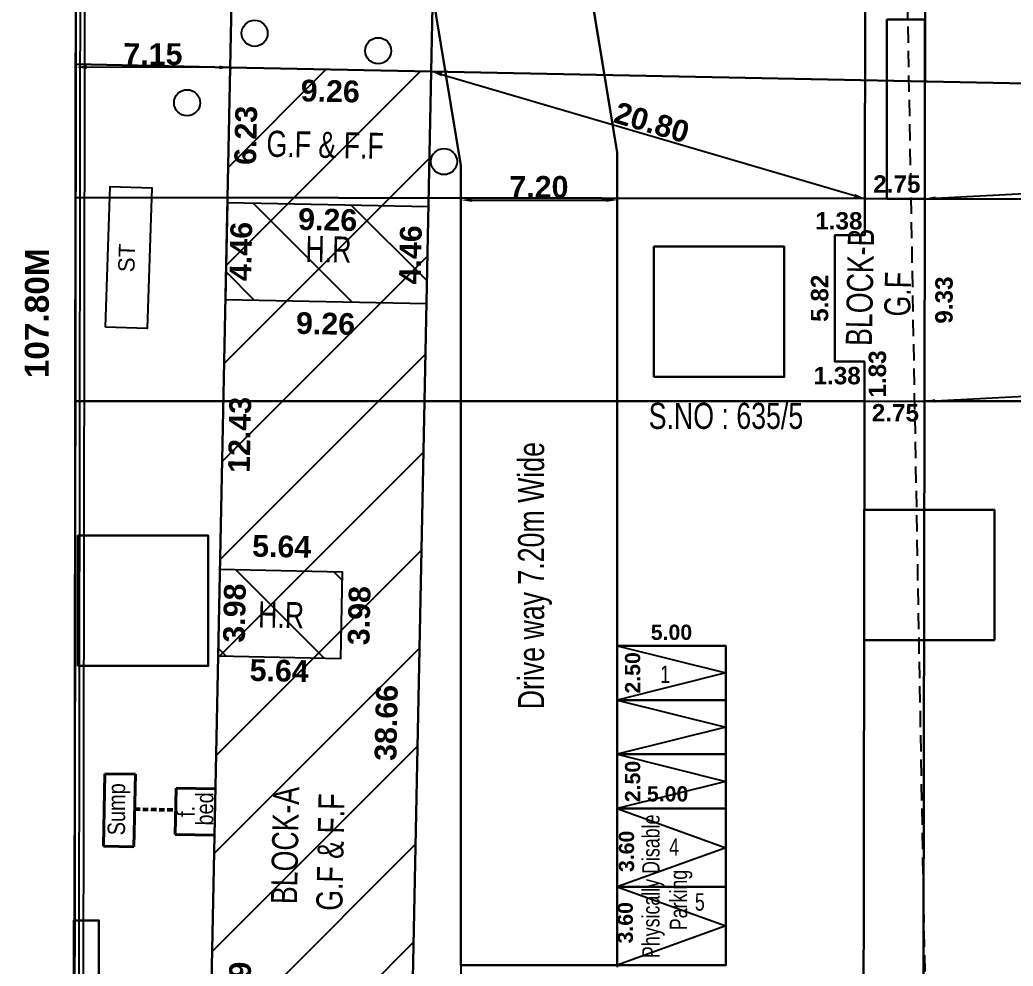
# Model space of a CAD drawing. Header units: metres. Extents: x 0 to 602, y 0 to 196.
# Drawn here: x 45.11 to 90.83, y 80.94 to 124.5 of the extents above; entities that cross this region are included whole.
import ezdxf

# ---------------------------------------------------------------- set-up
doc = ezdxf.new("R2010")
doc.units = ezdxf.units.M
doc.header["$MEASUREMENT"] = 0
doc.linetypes.add('HIDDEN', pattern=[0.375, 0.25, -0.125])
for name, color, linetype, lineweight in [('BLK_1_COVERED_AREA', 1, 'Continuous', 35), ('BLK_1_INTERNAL_VEHICULAR_ACCESS', 161, 'Continuous', 0), ('BLK_2_COVERED_AREA', 1, 'Continuous', 35), ('BLK_2_INTERNAL_VEHICULAR_ACCESS', 161, 'Continuous', 0)]:
    doc.layers.add(name, color=color, linetype=linetype, lineweight=lineweight)
for name, color, linetype in [('BLK_1_LVL_0_BLDG_FOOT_PRINT', 7, 'Continuous'), ('BLK_1_LVL_0_FRONT_SETBACK', 7, 'Continuous'), ('BLK_1_LVL_0_SIDE_SETBACK1', 7, 'Continuous'), ('BLK_1_LVL_0_SIDE_SETBACK2', 7, 'Continuous'), ('BLK_2_LVL_0_BLDG_FOOT_PRINT', 7, 'Continuous'), ('BLK_2_LVL_0_FRONT_SETBACK', 7, 'Continuous'), ('BLK_2_LVL_0_REAR_SETBACK', 7, 'Continuous'), ('BLK_2_LVL_0_SIDE_SETBACK1', 7, 'Continuous'), ('BLK_2_LVL_0_SIDE_SETBACK2', 7, 'Continuous'), ('DISTANCE_BLK', 7, 'Continuous'), ('DRIVE_WAY', 255, 'Continuous'), ('INTERNAL_VEHICULAR_ACCESS_DIST', 7, 'Continuous'), ('OPEN_PARKING', 203, 'Continuous'), ('PLOT_BOUNDARY', 7, 'Continuous'), ('RWH', 7, 'Continuous')]:
    doc.layers.add(name, color=color, linetype=linetype)
doc.styles.add('.3', font='GILC____.TTF', dxfattribs={"height": 0.3})
doc.styles.add('.5', font='GILC____.TTF', dxfattribs={"height": 0.5})
doc.styles.add('Ar Bold', font='arialbd.ttf')
doc.styles.get("Standard").update_dxf_attribs({"font": 'swissc.ttf', "height": 0.23})
doc.dimstyles.new('$Side open200', dxfattribs={"dimtxt": 1, "dimasz": 0.5, "dimexe": 0.18, "dimexo": 0.0625, "dimgap": 0.09, "dimtad": 1, "dimzin": 4, "dimdsep": 46, "dimtxsty": 'Ar Bold', "dimcen": 0.09, "dimse1": 1, "dimse2": 1, "dimclrd": 252, "dimclrt": 40, "dimadec": 0, "dimazin": 0, "dimtfac": 1, "dimtix": 1, "dimtofl": 0, "dimtmove": 2, "dimatfit": 0, "dimfxl": 0, "dimtzin": 0, "dimarcsym": 0})
doc.dimstyles.new('&Site100', dxfattribs={"dimtxt": 1.1, "dimasz": 0.18, "dimexe": 0.18, "dimexo": 0.0625, "dimgap": 0.12, "dimtad": 1, "dimzin": 4, "dimdsep": 46, "dimtxsty": 'Ar Bold', "dimcen": 0.09, "dimse1": 1, "dimse2": 1, "dimsd1": 1, "dimsd2": 1, "dimclrt": 3, "dimadec": 0, "dimazin": 0, "dimtfac": 1, "dimtix": 1, "dimtofl": 0, "dimtmove": 0, "dimatfit": 3, "dimfxl": 0, "dimtolj": 1, "dimtzin": 0, "dimarcsym": 0})
doc.dimstyles.new('~dimensions 1000', dxfattribs={"dimtxt": 1, "dimasz": 0.17, "dimexe": 0.05, "dimexo": 0.0625, "dimgap": 0.06, "dimtad": 1, "dimzin": 4, "dimdsep": 46, "dimtxsty": 'Ar Bold', "dimcen": 0.09, "dimse1": 1, "dimse2": 1, "dimsd1": 1, "dimsd2": 1, "dimadec": 0, "dimazin": 0, "dimtfac": 1, "dimtix": 1, "dimtofl": 0, "dimtmove": 2, "dimatfit": 3, "dimfxl": 0, "dimtolj": 1, "dimtzin": 0, "dimarcsym": 0})

# ---------------------------------------------------------------- blocks, each defined once
blk = doc.blocks.new('*D1225')
at = {"color": 252, "linetype": 'Continuous', "lineweight": -2}
blk.add_line((54.29, 122.311), (48.182, 122.319), dxfattribs=at)
at = {"color": 252, "linetype": 'Continuous', "lineweight": 30}
for points in [[(48.182, 122.402), (48.182, 122.236), (47.682, 122.32)], [(54.29, 122.394), (54.29, 122.227), (54.79, 122.31)]]:
    blk.add_solid(points, dxfattribs=at)
at = {"layer": 'Defpoints', "color": 0, "linetype": 'Continuous', "lineweight": 30}
for p in [(47.682, 122.32), (47.682, 122.32), (54.79, 122.31)]:
    blk.add_point(p, dxfattribs=at)
at = {"color": 40, "linetype": 'Continuous', "insert": (51.237, 122.915), "char_height": 1, "attachment_point": 5, "rotation": 359.9223, "style": 'Ar Bold'}
blk.add_mtext('7.15', dxfattribs=at)
blk = doc.blocks.new('*D1226')
at = {"color": 252, "linetype": 'Continuous', "lineweight": -2}
blk.add_line((87.24, 106.96), (126.536, 109.008), dxfattribs=at)
at = {"color": 252, "linetype": 'Continuous', "lineweight": 30}
for points in [[(126.532, 109.092), (126.541, 108.925), (127.036, 109.034)], [(87.235, 107.043), (87.244, 106.877), (86.74, 106.934)]]:
    blk.add_solid(points, dxfattribs=at)
at = {"layer": 'Defpoints', "color": 0, "linetype": 'Continuous', "lineweight": 30}
for p in [(127.036, 109.034), (127.036, 109.034), (86.74, 106.934)]:
    blk.add_point(p, dxfattribs=at)
at = {"color": 40, "linetype": 'Continuous', "insert": (106.857, 108.584), "char_height": 1, "attachment_point": 5, "rotation": 2.9839, "style": 'Ar Bold'}
blk.add_mtext('40.35', dxfattribs=at)
blk = doc.blocks.new('*D1227')
at = {"color": 252, "linetype": 'Continuous', "lineweight": -2}
blk.add_line((87.254, 116.29), (126.051, 118.312), dxfattribs=at)
at = {"color": 252, "linetype": 'Continuous', "lineweight": 30}
for points in [[(126.047, 118.396), (126.056, 118.229), (126.551, 118.338)], [(87.25, 116.373), (87.258, 116.207), (86.755, 116.264)]]:
    blk.add_solid(points, dxfattribs=at)
at = {"layer": 'Defpoints', "color": 0, "linetype": 'Continuous', "lineweight": 30}
for p in [(126.551, 118.338), (126.551, 118.338), (86.755, 116.264)]:
    blk.add_point(p, dxfattribs=at)
at = {"color": 40, "linetype": 'Continuous', "insert": (106.621, 117.901), "char_height": 1, "attachment_point": 5, "rotation": 2.9839, "style": 'Ar Bold'}
blk.add_mtext('39.85', dxfattribs=at)
blk = doc.blocks.new('*D1228')
at = {"color": 252, "linetype": 'Continuous', "lineweight": -2}
blk.add_line((64.528, 121.982), (83.525, 116.409), dxfattribs=at)
at = {"color": 252, "linetype": 'Continuous', "lineweight": 30}
for points in [[(64.551, 122.062), (64.504, 121.902), (64.048, 122.122)], [(83.548, 116.489), (83.502, 116.329), (84.005, 116.268)]]:
    blk.add_solid(points, dxfattribs=at)
at = {"layer": 'Defpoints', "color": 0, "linetype": 'Continuous', "lineweight": 30}
for p in [(64.048, 122.122), (84.005, 116.268), (84.005, 116.268)]:
    blk.add_point(p, dxfattribs=at)
at = {"color": 40, "linetype": 'Continuous', "insert": (74.195, 119.772), "char_height": 1, "attachment_point": 5, "rotation": 343.6514, "style": 'Ar Bold'}
blk.add_mtext('20.80', dxfattribs=at)
blk = doc.blocks.new('*D1229')
at = {"layer": 'Defpoints', "color": 0, "linetype": 'Continuous', "lineweight": 30}
for p in [(54.79, 122.31), (64.048, 122.122), (54.758, 120.736)]:
    blk.add_point(p, dxfattribs=at)
at = {"color": 0, "linetype": 'Continuous', "insert": (59.398, 121.213), "char_height": 1, "attachment_point": 5, "rotation": 358.8388, "style": 'Ar Bold'}
blk.add_mtext('\\A1;9.26', dxfattribs=at)
blk = doc.blocks.new('*D1230')
at = {"layer": 'Defpoints', "color": 0, "linetype": 'Continuous', "lineweight": 30}
for p in [(54.79, 122.31), (56.145, 122.283), (54.663, 116.081)]:
    blk.add_point(p, dxfattribs=at)
at = {"color": 0, "linetype": 'Continuous', "insert": (55.512, 119.18), "char_height": 1, "attachment_point": 5, "rotation": 88.8388, "style": 'Ar Bold'}
blk.add_mtext('\\A1;6.23', dxfattribs=at)
blk = doc.blocks.new('*D1231')
at = {"layer": 'Defpoints', "color": 0, "linetype": 'Continuous', "lineweight": 30}
for p in [(54.663, 116.081), (63.922, 115.894), (54.638, 114.818)]:
    blk.add_point(p, dxfattribs=at)
at = {"color": 0, "linetype": 'Continuous', "insert": (59.278, 115.295), "char_height": 1, "attachment_point": 5, "rotation": 358.8388, "style": 'Ar Bold'}
blk.add_mtext('\\A1;9.26', dxfattribs=at)
blk = doc.blocks.new('*D1232')
at = {"layer": 'Defpoints', "color": 0, "linetype": 'Continuous', "lineweight": 30}
for p in [(63.922, 115.894), (55.812, 111.597), (63.831, 111.435)]:
    blk.add_point(p, dxfattribs=at)
at = {"color": 0, "linetype": 'Continuous', "insert": (55.287, 113.838), "char_height": 1, "attachment_point": 5, "rotation": 88.8388, "style": 'Ar Bold'}
blk.add_mtext('\\A1;4.46', dxfattribs=at)
blk = doc.blocks.new('*D1233')
at = {"layer": 'Defpoints', "color": 0, "linetype": 'Continuous', "lineweight": 30}
for p in [(54.663, 116.081), (63.709, 115.898), (54.573, 111.622)]:
    blk.add_point(p, dxfattribs=at)
at = {"color": 0, "linetype": 'Continuous', "insert": (63.093, 113.68), "char_height": 1, "attachment_point": 5, "rotation": 88.8388, "style": 'Ar Bold'}
blk.add_mtext('\\A1;4.46', dxfattribs=at)
blk = doc.blocks.new('*D1234')
at = {"layer": 'Defpoints', "color": 0, "linetype": 'Continuous', "lineweight": 30}
for p in [(54.573, 111.622), (63.831, 111.435), (54.541, 110.034)]:
    blk.add_point(p, dxfattribs=at)
at = {"color": 0, "linetype": 'Continuous', "insert": (59.181, 110.511), "char_height": 1, "attachment_point": 5, "rotation": 358.8388, "style": 'Ar Bold'}
blk.add_mtext('\\A1;9.26', dxfattribs=at)
blk = doc.blocks.new('*D1235')
at = {"layer": 'Defpoints', "color": 0, "linetype": 'Continuous', "lineweight": 30}
for p in [(54.573, 111.622), (55.93, 111.595), (54.321, 99.195)]:
    blk.add_point(p, dxfattribs=at)
at = {"color": 0, "linetype": 'Continuous', "insert": (55.233, 105.393), "char_height": 1, "attachment_point": 5, "rotation": 88.8388, "style": 'Ar Bold'}
blk.add_mtext('\\A1;12.43', dxfattribs=at)
blk = doc.blocks.new('*D1236')
at = {"layer": 'Defpoints', "color": 0, "linetype": 'Continuous', "lineweight": 30}
for p in [(54.332, 99.742), (54.321, 99.195), (59.96, 99.081)]:
    blk.add_point(p, dxfattribs=at)
at = {"color": 0, "linetype": 'Continuous', "insert": (57.163, 100.255), "char_height": 1, "attachment_point": 5, "rotation": 358.8388, "style": 'Ar Bold'}
blk.add_mtext('\\A1;5.64', dxfattribs=at)
blk = doc.blocks.new('*D1237')
at = {"layer": 'Defpoints', "color": 0, "linetype": 'Continuous', "lineweight": 30}
for p in [(59.96, 99.081), (55.526, 95.19), (59.879, 95.101)]:
    blk.add_point(p, dxfattribs=at)
at = {"color": 0, "linetype": 'Continuous', "insert": (54.995, 97.191), "char_height": 1, "attachment_point": 5, "rotation": 88.8388, "style": 'Ar Bold'}
blk.add_mtext('\\A1;3.98', dxfattribs=at)
blk = doc.blocks.new('*D1238')
at = {"layer": 'Defpoints', "color": 0, "linetype": 'Continuous', "lineweight": 30}
for p in [(59.96, 99.081), (59.879, 95.101), (61.262, 95.073)]:
    blk.add_point(p, dxfattribs=at)
at = {"color": 0, "linetype": 'Continuous', "insert": (60.732, 97.074), "char_height": 1, "attachment_point": 5, "rotation": 88.8388, "style": 'Ar Bold'}
blk.add_mtext('\\A1;3.98', dxfattribs=at)
blk = doc.blocks.new('*D1239')
at = {"layer": 'Defpoints', "color": 0, "linetype": 'Continuous', "lineweight": 30}
for p in [(54.241, 95.216), (59.879, 95.101), (54.216, 94.025)]:
    blk.add_point(p, dxfattribs=at)
at = {"color": 0, "linetype": 'Continuous', "insert": (57.047, 94.538), "char_height": 1, "attachment_point": 5, "rotation": 358.8388, "style": 'Ar Bold'}
blk.add_mtext('\\A1;5.64', dxfattribs=at)
blk = doc.blocks.new('*D1240')
at = {"layer": 'Defpoints', "color": 0, "linetype": 'Continuous', "lineweight": 30}
for p in [(55.35, 95.193), (56.117, 95.178), (54.709, 63.61)]:
    blk.add_point(p, dxfattribs=at)
at = {"color": 0, "linetype": 'Continuous', "insert": (55.227, 79.397), "char_height": 1, "attachment_point": 5, "rotation": 88.8388, "style": 'Ar Bold'}
blk.add_mtext('\\A1;31.59', dxfattribs=at)
blk = doc.blocks.new('*D1241')
at = {"layer": 'Defpoints', "color": 0, "linetype": 'Continuous', "lineweight": 30}
for p in [(63.831, 111.435), (62.157, 72.801), (63.047, 72.783)]:
    blk.add_point(p, dxfattribs=at)
at = {"color": 0, "linetype": 'Continuous', "insert": (61.978, 92.138), "char_height": 1, "attachment_point": 5, "rotation": 88.8382, "style": 'Ar Bold'}
blk.add_mtext('\\A1;38.66', dxfattribs=at)
blk = doc.blocks.new('*D1221')
at = {"layer": 'Defpoints', "color": 0, "linetype": 'Continuous', "lineweight": 30}
for p in [(46.656, 165.045), (47.74, 165.043), (47.594, 56.933)]:
    blk.add_point(p, dxfattribs=at)
at = {"color": 3, "linetype": 'Continuous', "insert": (45.9, 110.991), "char_height": 1.1, "attachment_point": 5, "rotation": 89.9223, "style": 'Ar Bold'}
blk.add_mtext('\\A1;107.80M', dxfattribs=at)
blk = doc.blocks.new('*D1255')
at = {"color": 252, "lineweight": -2}
blk.add_line((37.449, 164.557), (37.303, 57.447), dxfattribs=at)
at = {"color": 252, "linetype": 'Continuous', "lineweight": 30}
for points in [[(37.365, 164.558), (37.532, 164.557), (37.449, 165.057)], [(37.22, 57.447), (37.387, 57.447), (37.303, 56.947)]]:
    blk.add_solid(points, dxfattribs=at)
at = {"layer": 'Defpoints', "color": 0, "linetype": 'Continuous', "lineweight": 30}
for p in [(47.74, 165.043), (37.303, 56.947), (47.594, 56.933)]:
    blk.add_point(p, dxfattribs=at)
at = {"color": 40, "linetype": 'Continuous', "lineweight": 30, "insert": (36.775, 111.003), "char_height": 1, "attachment_point": 5, "rotation": 89.9223, "style": 'Ar Bold'}
blk.add_mtext('108.11', dxfattribs=at)
blk = doc.blocks.new('*D898')
at = {"layer": 'Defpoints', "color": 0, "lineweight": 30}
for p in [(65.401, 117.797), (72.601, 117.797), (72.601, 116.201)]:
    blk.add_point(p, dxfattribs=at)
at = {"layer": 'DRIVE_WAY', "color": 255, "lineweight": -2}
blk.add_line((65.901, 116.201), (72.101, 116.201), dxfattribs=at)
at = {"layer": 'DRIVE_WAY', "color": 255, "lineweight": 30}
for points in [[(65.901, 116.284), (65.901, 116.117), (65.401, 116.201)], [(72.101, 116.284), (72.101, 116.117), (72.601, 116.201)]]:
    blk.add_solid(points, dxfattribs=at)
at = {"layer": 'DRIVE_WAY', "color": 255, "lineweight": 30, "insert": (69.001, 116.801), "char_height": 1, "attachment_point": 5, "style": 'Ar Bold'}
blk.add_mtext('7.20', dxfattribs=at)

msp = doc.modelspace()

# ---------------------------------------------------------------- hatches: boundary and pattern name
at = {"linetype": 'Continuous'}
h = msp.add_hatch(dxfattribs=at)
h.set_pattern_fill('ANSI31', color=115, scale=25)
h.set_pattern_definition([(45, (-2851.315, -10159.8988), (-2.2097087, 2.2097087), [])])
h.paths.add_polyline_path([(63.922, 115.894), (64.048, 122.122), (54.79, 122.31), (54.663, 116.081)])
h.paths.add_polyline_path([(63.831, 111.435), (63.922, 115.894), (54.663, 116.081), (54.573, 111.622)])
h.paths.add_polyline_path([(54.321, 99.195), (59.96, 99.081), (59.879, 95.101), (54.241, 95.216), (53.6, 63.632), (66.858, 63.363), (66.972, 69.002), (70.561, 68.93), (70.447, 63.291), (83.704, 63.022), (83.893, 72.36), (72.596, 72.589), (65.547, 72.732), (63.048, 72.783), (63.831, 111.435), (54.573, 111.622)])
h.paths.add_polyline_path([(54.321, 99.195), (54.241, 95.216), (59.879, 95.101), (59.96, 99.081)], flags=17)
h.paths.add_polyline_path([(70.561, 68.93), (66.972, 69.002), (66.858, 63.363), (70.447, 63.291)], flags=17)
h.paths.add_polyline_path([(65.634, 77.031), (65.547, 72.732), (72.596, 72.589), (72.683, 76.888)], flags=17)
h.paths.add_polyline_path([(57.771, 120.208), (60.989, 120.143), (61.031, 122.203), (57.813, 122.269)], flags=24)
h.paths.add_polyline_path([(56.517, 117.55), (56.582, 120.768), (54.521, 120.81), (54.456, 117.592)], flags=9)
h.paths.add_polyline_path([(56.139, 117.885), (61.803, 117.77), (61.84, 119.606), (56.176, 119.721)], flags=24)
h.paths.add_polyline_path([(57.651, 114.29), (60.869, 114.225), (60.911, 116.285), (57.693, 116.35)], flags=9)
h.paths.add_polyline_path([(56.292, 112.22), (56.357, 115.438), (54.297, 115.48), (54.232, 112.262)], flags=9)
h.paths.add_polyline_path([(64.098, 112.062), (64.163, 115.28), (62.103, 115.322), (62.038, 112.104)], flags=9)
h.paths.add_polyline_path([(57.936, 113.046), (60.253, 112.999), (60.289, 114.812), (57.973, 114.859)], flags=24)
h.paths.add_polyline_path([(57.554, 109.506), (60.772, 109.441), (60.814, 111.501), (57.596, 111.567)], flags=24)
h.paths.add_polyline_path([(56.23, 103.349), (56.311, 107.344), (54.25, 107.386), (54.169, 103.391)], flags=24)
h.paths.add_polyline_path([(55.518, 99.25), (58.736, 99.185), (58.778, 101.246), (55.56, 101.311)], flags=24)
h.paths.add_polyline_path([(61.736, 95.449), (61.801, 98.668), (59.741, 98.709), (59.676, 95.491)], flags=24)
h.paths.add_polyline_path([(55.402, 93.534), (58.62, 93.468), (58.662, 95.529), (55.444, 95.594)], flags=24)
h.paths.add_polyline_path([(56.223, 77.385), (56.304, 81.38), (54.244, 81.422), (54.163, 77.427)], flags=24)
h.paths.add_polyline_path([(62.974, 90.118), (63.055, 94.113), (60.995, 94.155), (60.914, 90.16)], flags=24)
h.paths.add_polyline_path([(66.972, 64.557), (67.037, 67.775), (64.977, 67.817), (64.912, 64.599)], flags=25)
h.paths.add_polyline_path([(67.158, 68.71), (70.376, 68.645), (70.418, 70.705), (67.199, 70.77)], flags=25)
h.paths.add_polyline_path([(72.225, 64.45), (72.291, 67.669), (70.23, 67.71), (70.165, 64.492)], flags=24)
h.paths.add_polyline_path([(75.046, 63.099), (79.041, 63.018), (79.082, 65.078), (75.087, 65.159)], flags=9)
h.paths.add_polyline_path([(83.633, 66.078), (83.698, 69.297), (81.638, 69.338), (81.573, 66.12)], flags=24)
h.paths.add_polyline_path([(71.433, 70.444), (75.428, 70.363), (75.47, 72.423), (71.475, 72.504)], flags=24)
h.paths.add_polyline_path([(74.755, 66.661), (80.419, 66.546), (80.456, 68.382), (74.792, 68.497)], flags=24)
h.paths.add_polyline_path([(58.178, 83.473), (58.278, 88.381), (56.441, 88.418), (56.342, 83.51)], flags=24)
h.paths.add_polyline_path([(60.266, 83.167), (60.381, 88.83), (58.544, 88.868), (58.43, 83.204)], flags=24)
h.paths.add_polyline_path([(56, 95.566), (56.065, 98.784), (54.005, 98.826), (53.939, 95.607)], flags=25)
h.paths.add_polyline_path([(55.757, 96.219), (58.074, 96.172), (58.11, 97.984), (55.794, 98.031)], flags=24)
h.paths.add_polyline_path([(67.499, 65.389), (69.815, 65.342), (69.852, 67.154), (67.535, 67.201)], flags=24)
h.paths.add_polyline_path([(72.684, 73.154), (72.749, 76.372), (70.689, 76.414), (70.624, 73.195)], flags=25)
h.paths.add_polyline_path([(67.334, 73.258), (67.4, 76.476), (65.339, 76.518), (65.274, 73.3)], flags=25)
h.paths.add_polyline_path([(67.165, 73.158), (70.592, 73.128), (70.608, 74.959), (67.181, 74.989)], flags=24)
h.paths.add_polyline_path([(67.226, 75.012), (70.723, 74.982), (70.739, 76.828), (67.242, 76.858)], flags=24)
h = msp.add_hatch(dxfattribs=at)
h.set_pattern_fill('ANSI31', color=8, scale=25, angle=90)
h.set_pattern_definition([(135, (-2851.315, -10159.8988), (-2.2097087, -2.2097087), [])])
h.paths.add_polyline_path([(54.663, 116.081), (54.573, 111.622), (63.831, 111.435), (63.922, 115.894)])
h.paths.add_polyline_path([(59.96, 99.081), (54.321, 99.195), (54.241, 95.216), (59.879, 95.101)])
h.paths.add_polyline_path([(66.858, 63.363), (70.447, 63.291), (70.561, 68.93), (66.972, 69.002)])
h.paths.add_polyline_path([(57.651, 114.29), (60.869, 114.225), (60.911, 116.285), (57.693, 116.35)], flags=9)
h.paths.add_polyline_path([(56.292, 112.22), (56.357, 115.438), (54.297, 115.48), (54.232, 112.262)], flags=9)
h.paths.add_polyline_path([(64.098, 112.062), (64.163, 115.28), (62.103, 115.322), (62.038, 112.104)], flags=9)
h.paths.add_polyline_path([(57.936, 113.046), (60.253, 112.999), (60.289, 114.812), (57.973, 114.859)], flags=24)
h.paths.add_polyline_path([(56, 95.566), (56.065, 98.784), (54.005, 98.826), (53.939, 95.607)], flags=9)
h.paths.add_polyline_path([(55.757, 96.219), (58.074, 96.172), (58.11, 97.984), (55.794, 98.031)], flags=24)
h.paths.add_polyline_path([(67.045, 63.131), (70.263, 63.066), (70.305, 65.126), (67.086, 65.191)], flags=9)
h.paths.add_polyline_path([(67.499, 65.389), (69.815, 65.342), (69.852, 67.154), (67.535, 67.201)], flags=24)

# ---------------------------------------------------------------- linework, layer by layer
at = {"color": 115, "linetype": 'HIDDEN', "ltscale": 3}
msp.add_line((85.168, 169.182), (87.191, 56.397), dxfattribs=at)
at = {"color": 3, "linetype": 'Continuous'}
msp.add_line((47.74, 165.043), (47.594, 56.933), dxfattribs=at)
at = {"color": 11, "linetype": 'Continuous'}
for p, q in [((68.114, 145.667), (72.601, 118.385)), ((72.601, 118.385), (72.601, 80.89))]:
    msp.add_line(p, q, dxfattribs=at)
at = {"color": 6, "lineweight": 40}
for p, q in [((48.956, 86.467), (49.024, 89.797)), ((49.024, 89.797), (50.429, 89.769)), ((50.429, 89.769), (50.362, 86.438)), ((52.3, 89.134), (52.256, 87)), ((54.117, 89.097), (52.3, 89.134)), ((52.256, 87), (54.073, 86.963)), ((50.362, 86.438), (48.956, 86.467))]:
    msp.add_line(p, q, dxfattribs=at)
at = {"color": 6, "linetype": 'HIDDEN'}
for p, q in [((50.396, 88.131), (52.279, 88.093)), ((50.398, 88.211), (52.28, 88.173))]:
    msp.add_line(p, q, dxfattribs=at)
at = {"color": 115, "linetype": 'Continuous'}
for points in [[(47.94, 165.043), (47.794, 57.13), (105.194, 56.353), (129.582, 56.353), (123.479, 173.413)], [(48.14, 165.043), (47.994, 57.327), (105.195, 56.553), (129.371, 56.553), (123.279, 173.402)], [(72.601, 95.689), (72.601, 93.189), (77.601, 93.189), (77.601, 95.689), (72.601, 95.689), (77.601, 94.439), (72.601, 93.189)], [(72.601, 93.189), (72.601, 90.689), (77.601, 90.689), (77.601, 93.189), (72.601, 93.189), (77.601, 91.939), (72.601, 90.689)], [(72.601, 90.689), (72.601, 88.189), (77.601, 88.189), (77.601, 90.689), (72.601, 90.689), (77.601, 89.439), (72.601, 88.189)]]:
    msp.add_lwpolyline(points, dxfattribs=at)
at = {"color": 11, "linetype": 'Continuous'}
for points in [[(55.268, 165.876), (61.066, 144.15), (65.401, 117.797), (65.401, 76.89), (65.631, 76.89)], [(72.601, 88.189), (72.601, 84.589), (77.601, 84.589), (77.601, 88.189), (72.601, 88.189), (77.601, 86.389), (72.601, 84.589)], [(72.601, 84.589), (72.601, 80.989), (77.601, 80.989), (77.601, 84.589), (72.601, 84.589), (77.601, 82.789), (72.601, 80.989)]]:
    msp.add_lwpolyline(points, dxfattribs=at)
at = {"color": 1, "linetype": 'Continuous'}
for points in [[(64.048, 122.122), (54.79, 122.31), (53.6, 63.632), (83.704, 63.022), (83.893, 72.36), (72.596, 72.589), (72.683, 76.888), (65.634, 77.031), (65.547, 72.732), (63.048, 72.783)], [(82.613, 108.77), (82.622, 114.59), (84.002, 114.588), (84.005, 116.268), (86.755, 116.264), (86.74, 106.934), (83.99, 106.938), (83.993, 108.768)]]:
    msp.add_lwpolyline(points, close=True, dxfattribs=at)
at = {"color": 6, "ltscale": 0.5}
msp.add_lwpolyline([(49.054, 110.352), (49.266, 116.826), (51.187, 116.764), (50.976, 110.29)], close=True, dxfattribs=at)
at = {"linetype": 'Continuous', "lineweight": 30}
msp.add_lwpolyline([(82.622, 114.59), (84.002, 114.588), (84.005, 116.268), (86.755, 116.264), (86.74, 106.934), (83.99, 106.938), (83.993, 108.768), (82.613, 108.77)], close=True, dxfattribs=at)
at = {"color": 2, "linetype": 'Continuous'}
for points in [[(63.831, 111.435), (63.922, 115.894), (54.663, 116.081), (54.573, 111.622)], [(54.321, 99.195), (54.241, 95.216), (59.879, 95.101), (59.96, 99.081)]]:
    msp.add_lwpolyline(points, close=True, dxfattribs=at)
at = {"color": 6}
for centre in [(55.916, 123.877), (61.603, 123.074), (52.806, 120.682), (64.631, 117.972)]:
    msp.add_circle(centre, 0.6, dxfattribs=at)
at = {"layer": 'BLK_1_COVERED_AREA', "color": 140, "lineweight": 30}
msp.add_lwpolyline([(54.79, 122.31), (64.048, 122.122), (63.048, 72.783), (65.547, 72.732), (65.634, 77.031), (72.683, 76.888), (72.596, 72.589), (83.893, 72.355), (83.704, 63.022), (53.6, 63.632)], close=True, dxfattribs=at)
at = {"layer": 'BLK_1_INTERNAL_VEHICULAR_ACCESS', "color": 161, "lineweight": 30}
msp.add_lwpolyline([(47.784, 94.76), (53.784, 94.76), (53.784, 100.76), (47.784, 100.76)], close=True, dxfattribs=at)
at = {"layer": 'BLK_1_LVL_0_BLDG_FOOT_PRINT', "color": 1, "lineweight": 30}
msp.add_lwpolyline([(54.79, 122.31), (64.048, 122.122), (63.048, 72.783), (65.547, 72.732), (65.634, 77.031), (72.683, 76.888), (72.596, 72.589), (83.893, 72.355), (83.704, 63.022), (53.6, 63.632)], close=True, dxfattribs=at)
at = {"layer": 'BLK_1_LVL_0_FRONT_SETBACK', "color": 2, "lineweight": 30}
msp.add_lwpolyline([(64.956, 166.947), (62.506, 166.676), (55.674, 165.921), (54.79, 122.31), (64.048, 122.122)], close=True, dxfattribs=at)
at = {"layer": 'BLK_1_LVL_0_SIDE_SETBACK1', "color": 171, "lineweight": 30}
msp.add_lwpolyline([(126.419, 120.858), (64.048, 122.122), (63.048, 72.783), (65.547, 72.732), (65.634, 77.031), (72.683, 76.888), (72.596, 72.589), (83.893, 72.355), (83.704, 63.022), (129.483, 62.094)], close=True, dxfattribs=at)
at = {"layer": 'BLK_1_LVL_0_SIDE_SETBACK2', "color": 102, "lineweight": 30}
msp.add_lwpolyline([(54.79, 122.31), (47.682, 122.454), (47.603, 63.754), (53.6, 63.632)], close=True, dxfattribs=at)
at = {"layer": 'BLK_2_COVERED_AREA', "color": 140, "lineweight": 30}
msp.add_lwpolyline([(82.622, 114.59), (84.002, 114.588), (84.005, 116.268), (86.755, 116.264), (86.74, 106.934), (83.99, 106.938), (83.993, 108.768), (82.613, 108.77)], close=True, dxfattribs=at)
at = {"layer": 'BLK_2_INTERNAL_VEHICULAR_ACCESS', "color": 161, "lineweight": 30}
for points in [[(74.294, 108.06), (80.294, 108.06), (80.294, 114.06), (74.294, 114.06)], [(83.964, 95.945), (89.964, 95.945), (89.964, 101.945), (83.964, 101.945)]]:
    msp.add_lwpolyline(points, close=True, dxfattribs=at)
at = {"layer": 'BLK_2_LVL_0_BLDG_FOOT_PRINT', "color": 1, "lineweight": 30}
msp.add_lwpolyline([(82.622, 114.59), (84.002, 114.588), (84.005, 116.268), (86.755, 116.264), (86.74, 106.934), (83.99, 106.938), (83.993, 108.768), (82.613, 108.77)], close=True, dxfattribs=at)
at = {"layer": 'BLK_2_LVL_0_FRONT_SETBACK', "color": 2, "lineweight": 30}
msp.add_lwpolyline([(86.837, 169.367), (85.168, 169.182), (84.086, 169.063), (84.005, 116.268), (86.755, 116.264)], close=True, dxfattribs=at)
at = {"layer": 'BLK_2_LVL_0_REAR_SETBACK', "color": 11, "lineweight": 30}
msp.add_lwpolyline([(86.74, 106.934), (83.99, 106.938), (83.912, 56.441), (86.662, 56.404)], close=True, dxfattribs=at)
at = {"layer": 'BLK_2_LVL_0_SIDE_SETBACK1', "color": 171, "lineweight": 30}
msp.add_lwpolyline([(126.662, 116.202), (86.755, 116.264), (86.74, 106.938), (127.145, 106.938)], close=True, dxfattribs=at)
at = {"layer": 'BLK_2_LVL_0_SIDE_SETBACK2', "color": 102, "lineweight": 30}
msp.add_lwpolyline([(82.622, 114.59), (84.002, 114.588), (84.005, 116.268), (47.674, 116.324), (47.661, 106.938), (83.99, 106.938), (83.993, 108.768), (82.613, 108.77)], close=True, dxfattribs=at)
at = {"layer": 'DISTANCE_BLK', "color": 238, "lineweight": 30}
for points in [[(54.79, 122.31), (64.048, 122.122), (63.048, 72.783), (65.547, 72.732), (65.634, 77.031), (72.683, 76.888), (72.596, 72.589), (83.893, 72.355), (83.704, 63.022), (53.6, 63.632)], [(82.622, 114.59), (84.002, 114.588), (84.005, 116.268), (86.755, 116.264), (86.74, 106.934), (83.99, 106.938), (83.993, 108.768), (82.613, 108.77)]]:
    msp.add_lwpolyline(points, close=True, dxfattribs=at)
at = {"layer": 'DRIVE_WAY', "color": 255, "lineweight": 30}
msp.add_lwpolyline([(55.268, 165.876), (62.506, 166.676), (68.114, 145.667), (72.601, 118.385), (72.601, 80.989), (65.401, 80.989), (65.401, 117.797), (61.066, 144.15)], close=True, dxfattribs=at)
at = {"layer": 'INTERNAL_VEHICULAR_ACCESS_DIST', "color": 161, "linetype": 'Continuous', "lineweight": 30}
msp.add_lwpolyline([(85.012, 124.515), (86.755, 124.515), (86.755, 116.264), (85.012, 116.264)], close=True, dxfattribs=at)
at = {"layer": 'OPEN_PARKING', "color": 213, "lineweight": 30}
for points in [[(72.601, 95.689), (77.601, 95.689), (77.601, 93.189), (72.601, 93.189)], [(72.601, 93.189), (77.601, 93.189), (77.601, 90.689), (72.601, 90.689)], [(72.601, 90.689), (77.601, 90.689), (77.601, 88.189), (72.601, 88.189)]]:
    msp.add_lwpolyline(points, close=True, dxfattribs=at)
at = {"layer": 'OPEN_PARKING', "color": 1, "lineweight": 30}
for points in [[(72.601, 88.189), (77.601, 88.189), (77.601, 84.589), (72.601, 84.589)], [(72.601, 84.589), (77.601, 84.589), (77.601, 80.989), (72.601, 80.989)]]:
    msp.add_lwpolyline(points, close=True, dxfattribs=at)
at = {"layer": 'PLOT_BOUNDARY', "color": 70, "linetype": 'Continuous', "lineweight": 30, "ltscale": 0.25}
msp.add_lwpolyline([(47.74, 165.043), (62.506, 166.676), (72.645, 167.798), (85.168, 169.182), (104.792, 171.353), (123.679, 173.423), (129.792, 56.153), (105.192, 56.153), (87.191, 56.397), (47.594, 56.933)], close=True, dxfattribs=at)
at = {"layer": 'RWH', "color": 130, "lineweight": 30}
msp.add_lwpolyline([(47.594, 56.933), (48.746, 56.933), (48.746, 83.043), (47.594, 83.043)], close=True, dxfattribs=at)

# ---------------------------------------------------------------- texts
for s, height, rotation, style, p in [('G.F & F.F', 1.2, 358.8388, '.5', (56.451, 118.2)), ('BLOCK-B', 1.2, 88.8388, '.5', (84.32, 109.478)), ('H.R', 1.2, 358.8388, '.5', (58.245, 113.358)), ('G.F ', 1.2, 88.8388, '.5', (86.089, 110.831)), ('Drive way 7.20m Wide ', 1.2, 90, '.5', (69.241, 92.761)), ('H.R', 1.2, 358.8388, '.5', (56.065, 96.53)), ('BLOCK-A', 1.2, 88.8388, '.5', (57.863, 83.785)), ('G.F & F.F', 1.2, 88.8388, '.5', (59.95, 83.479)), ('Physically Disable', 0.8, 90, '.3', (74.553, 81.309)), (' Parking', 0.8, 90, '.3', (75.823, 82.365, -2.865))]:
    msp.add_text(s, height=height, rotation=rotation, dxfattribs=dict(style=style)).set_placement(p)
at = {"width": 1.2}
msp.add_text('ST', height=0.75, rotation=88.1289, dxfattribs=at).set_placement((50.378, 112.868))
for s, height, style, p in [('S.NO : 635/5', 1.2, '.5', (74.053, 105.668)), ('1', 0.8, '.3', (74.584, 93.977, 2.865)), ('4', 0.8, '.3', (74.993, 86.026, 2.865)), ('5', 0.8, '.3', (76.178, 83.494, 2.865))]:
    msp.add_text(s, height=height, dxfattribs=dict(style=style)).set_placement(p)
for s, p in [('Sump', (49.95, 86.962)), ('bed', (54.011, 87.411)), ('f.', (53.153, 87.808))]:
    msp.add_text(s, height=0.8, rotation=89.7386).set_placement(p)
at = {"linetype": 'Continuous', "attachment_point": 5, "style": 'Ar Bold'}
for s, insert, char_height, rotation in [('\\A1;2.75', (85.475, 116.934), 0.8, 359.9114), ('\\A1;1.38', (82.806, 115.24), 0.8, 359.9114), ('\\A1;5.82', (81.925, 111.682), 0.8, 89.9114), ('\\A1;9.33', (87.649, 111.598), 0.8, 89.9114), ('\\A1;1.83', (84.582, 108.195), 0.8, 89.9114), ('\\A1;1.38', (82.727, 108.115), 0.8, 359.9114), ('\\A1;2.75', (85.406, 106.405), 0.8, 359.9114), ('\\A1;2.50', (73.318, 94.439), 0.7, 90), ('\\A1;2.50', (73.318, 89.439), 0.7, 90), ('\\A1;3.60', (73.036, 86.222), 0.7, 90), ('\\A1;3.60', (72.979, 82.936), 0.7, 90)]:
    msp.add_mtext(s, dxfattribs=dict(at, insert=insert, char_height=char_height, rotation=rotation))
at = {"linetype": 'Continuous', "char_height": 0.7, "attachment_point": 5, "style": 'Ar Bold'}
for insert in [(75.101, 96.303), (74.923, 88.864)]:
    msp.add_mtext('\\A1;5.00', dxfattribs=dict(at, insert=insert))

# ---------------------------------------------------------------- dimensions: what is measured, and where the dimension line sits
at = {"linetype": 'Continuous', "lineweight": 30}
dim = msp.add_aligned_dim(p1=(47.74, 165.043), p2=(47.594, 56.933), distance=-10.291, dimstyle='$Side open200', override={"dimfxl": 0.05, "dimfxlon": 1, "dimarcsym": 1}, dxfattribs=at)
dim.commit()
dim.dimension.update_dxf_attribs({"geometry": '*D1255', "text_midpoint": (36.775, 111.003)})
at = {"linetype": 'Continuous'}
dim = msp.add_aligned_dim(p1=(47.594, 56.933), p2=(47.74, 165.043), distance=1.085, text='107.80M', dimstyle='&Site100', override={"dimpost": 'M'}, dxfattribs=at)
dim.commit()
dim.dimension.update_dxf_attribs({"geometry": '*D1221', "text_midpoint": (45.9, 110.991)})
at = {"color": 6, "linetype": 'Continuous'}
dim = msp.add_aligned_dim(p1=(54.79, 122.31), p2=(47.682, 122.32), distance=0, text='7.15', dimstyle='$Side open200', dxfattribs=at)
dim.commit()
dim.dimension.update_dxf_attribs({"geometry": '*D1225', "text_midpoint": (51.237, 122.915)})
at = {"linetype": 'Continuous'}
for p1, p2, distance, dimstyle, picture, middle in [((54.663, 116.081), (54.79, 122.31), -1.356, '~dimensions 1000', '*D1230', (55.512, 119.18)), ((64.048, 122.122), (54.79, 122.31), 1.575, '~dimensions 1000', '*D1229', (59.398, 121.213)), ((64.048, 122.122), (84.005, 116.268), 0, '$Side open200', '*D1228', (74.195, 119.772)), ((86.755, 116.264), (126.551, 118.338), 0, '$Side open200', '*D1227', (106.621, 117.901)), ((54.573, 111.622), (54.663, 116.081), -9.047, '~dimensions 1000', '*D1233', (63.093, 113.68)), ((63.922, 115.894), (63.831, 111.435), -8.021, '~dimensions 1000', '*D1232', (55.287, 113.838)), ((63.922, 115.894), (54.663, 116.081), 1.264, '~dimensions 1000', '*D1231', (59.278, 115.295)), ((54.321, 99.195), (54.573, 111.622), -1.357, '~dimensions 1000', '*D1235', (55.233, 105.393)), ((63.831, 111.435), (54.573, 111.622), 1.589, '~dimensions 1000', '*D1234', (59.181, 110.511)), ((63.831, 111.435), (63.047, 72.783), -0.891, '~dimensions 1000', '*D1241', (61.978, 92.138)), ((86.74, 106.934), (127.036, 109.034), 0, '$Side open200', '*D1226', (106.857, 108.584)), ((59.96, 99.081), (54.321, 99.195), -0.547, '~dimensions 1000', '*D1236', (57.163, 100.255)), ((59.96, 99.081), (59.879, 95.101), -4.354, '~dimensions 1000', '*D1237', (54.995, 97.191)), ((59.96, 99.081), (59.879, 95.101), 1.383, '~dimensions 1000', '*D1238', (60.732, 97.074)), ((59.879, 95.101), (54.241, 95.216), 1.191, '~dimensions 1000', '*D1239', (57.047, 94.538)), ((54.709, 63.61), (55.35, 95.193), -0.768, '~dimensions 1000', '*D1240', (55.227, 79.397))]:
    dim = msp.add_aligned_dim(p1=p1, p2=p2, distance=distance, dimstyle=dimstyle, dxfattribs=at)
    dim.commit()
    dim.dimension.update_dxf_attribs({"geometry": picture, "text_midpoint": middle})
at = {"layer": 'DRIVE_WAY', "color": 255, "lineweight": 30}
dim = msp.add_aligned_dim(p1=(65.401, 117.797), p2=(72.601, 117.797), distance=-1.596, dimstyle='$Side open200', override={"dimclrd": 255, "dimclrt": 255, "dimfxl": 0.05, "dimfxlon": 1, "dimarcsym": 1}, dxfattribs=at)
dim.commit()
dim.dimension.update_dxf_attribs({"geometry": '*D898', "text_midpoint": (69.001, 116.801)})

doc.saveas('drawing.dxf')
